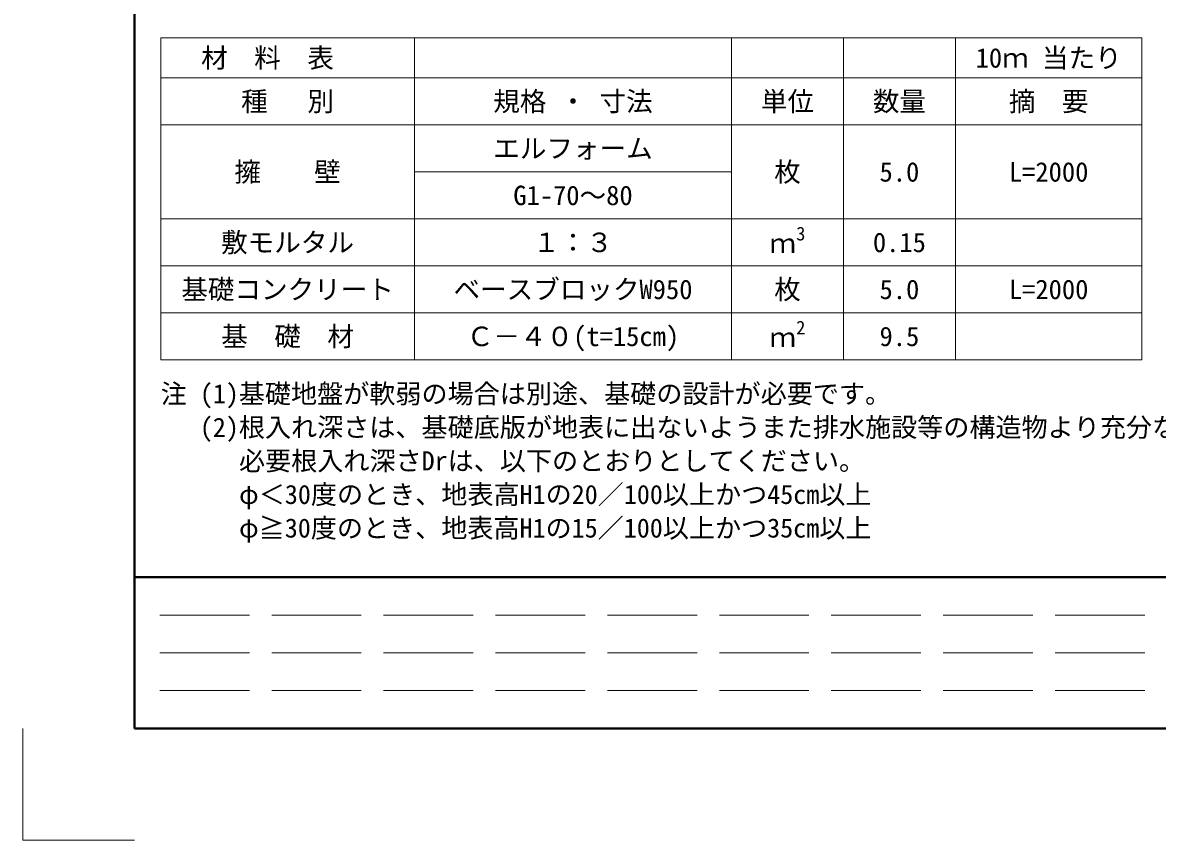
# Model space of a CAD drawing. Units: millimetres at full size, sheet at 1:40; details may follow other scales. Extents: x 221193 to 264773, y 874627 to 883926.
# Drawn here: x 243483 to 246524, y 876727 to 878919 of the extents above; entities that cross this region are included whole.
import ezdxf
from ezdxf.enums import TextEntityAlignment as Align

# ---------------------------------------------------------------- set-up
doc = ezdxf.new("R2010")
doc.units = ezdxf.units.MM
doc.header["$LTSCALE"] = 40
doc.linetypes.add('DASHED', pattern=[7.5, 6, -1.5])
for name, color, linetype, lineweight in [('0_2', 7, 'Continuous', 15), ('Defpoints_3', 8, 'Continuous', 0), ('図枠', 7, 'Continuous', 5), ('寸法線', 7, 'Continuous', 13)]:
    doc.layers.add(name, color=color, linetype=linetype, lineweight=lineweight)
doc.styles.add('ＭＳ ゴシック', font='')
doc.styles.get('ＭＳ ゴシック').set_extended_font_data('MS Gothic')

msp = doc.modelspace()

# ---------------------------------------------------------------- linework, layer by layer
at = {"layer": 'Defpoints_3'}
for p, q in [((243852.83, 878878.43), (246482.83, 878878.43)), ((243852.83, 878878.43), (243852.83, 878771.33)), ((244532.83, 878878.43), (244532.83, 878771.33)), ((245382.83, 878878.43), (245382.83, 878771.33)), ((245682.83, 878878.43), (245682.83, 878771.33)), ((245982.83, 878878.43), (245982.83, 878771.33)), ((246482.83, 878878.43), (246482.83, 878771.33)), ((244532.83, 878519.33), (245382.83, 878519.33))]:
    msp.add_line(p, q, dxfattribs=at)
at = {"layer": 'Defpoints_3', "color": 7, "lineweight": 13}
for p, q in [((243482.83, 877027.44), (243482.83, 876727.44)), ((243482.83, 876727.44), (243782.83, 876727.44))]:
    msp.add_line(p, q, dxfattribs=at)
at = {"layer": '図枠', "lineweight": 40}
for p, q in [((243782.83, 877027.44), (243782.83, 882427.44)), ((243782.83, 877432.44), (252092.83, 877432.44)), ((243782.83, 877027.44), (252092.83, 877027.44))]:
    msp.add_line(p, q, dxfattribs=at)
at = {"layer": '図枠', "linetype": 'DASHED', "lineweight": 9}
for p, q in [((246490.33, 877331.19), (243850.33, 877331.19)), ((246490.33, 877229.94), (243850.33, 877229.94)), ((246490.33, 877128.69), (243850.33, 877128.69))]:
    msp.add_line(p, q, dxfattribs=at)
at = {"layer": '寸法線'}
for p, q in [((243852.83, 878771.33), (246482.83, 878771.33)), ((243852.83, 878771.33), (243852.83, 878015.33)), ((244532.83, 878771.33), (244532.83, 878015.33)), ((245382.83, 878771.33), (245382.83, 878015.33)), ((245682.83, 878771.33), (245682.83, 878015.33)), ((245982.83, 878771.33), (245982.83, 878015.33)), ((246482.83, 878771.33), (246482.83, 878015.33)), ((243852.83, 878645.33), (246482.83, 878645.33)), ((243852.83, 878393.33), (246482.83, 878393.33)), ((243852.83, 878267.33), (246482.83, 878267.33)), ((243852.83, 878141.33), (246482.83, 878141.33)), ((243852.83, 878015.33), (246482.83, 878015.33))]:
    msp.add_line(p, q, dxfattribs=at)

# ---------------------------------------------------------------- texts
at = {"layer": '0_2', "style": 'ＭＳ ゴシック'}
for s, p in [('注 (1)基礎地盤が軟弱の場合は別途、基礎の設計が必要です。', (243852.83, 877950.32)), ('\u3000 (2)根入れ深さは、基礎底版が地表に出ないようまた排水施設等の構造物より充分な余裕をみて設定しなければなりません。', (243852.83, 877860.32)), ('\u3000\u3000\u3000必要根入れ深さDrは、以下のとおりとしてください。', (243852.83, 877770.32)), ('\u3000\u3000\u3000φ＜30度のとき、地表高H1の20／100以上かつ45cm以上', (243852.83, 877680.32)), ('\u3000\u3000\u3000φ≧30度のとき、地表高H1の15／100以上かつ35cm以上', (243852.83, 877590.32))]:
    msp.add_text(s, height=51.27, dxfattribs=at).set_placement(p, align=Align.TOP_LEFT)
at = {"layer": '寸法線', "style": 'ＭＳ ゴシック'}
msp.add_text('   材  料  表', height=52.22, dxfattribs=at).set_placement((243854.51, 878824.88), align=Align.MIDDLE_LEFT)
for s, p in [('10ｍ 当たり', (246232.83, 878824.88)), ('種   別', (244192.83, 878708.33)), ('規格 ・ 寸法', (244957.83, 878708.33)), ('単位', (245532.83, 878708.33)), ('数量', (245832.83, 878708.33)), ('摘  要', (246232.83, 878708.33)), ('エルフォーム', (244957.83, 878582.33)), ('擁\u3000\u3000壁', (244192.83, 878519.33)), ('枚', (245532.83, 878519.33)), ('5.0', (245832.83, 878519.33)), ('L=2000', (246232.83, 878519.33)), ('G1-70～80', (244957.83, 878456.33)), ('敷モルタル', (244192.83, 878330.33)), ('１：３', (244957.83, 878330.33)), ('0.15', (245832.83, 878330.33)), ('基礎コンクリート', (244192.83, 878204.33)), ('ベースブロックW950', (244957.83, 878204.33)), ('枚', (245532.83, 878204.33)), ('5.0', (245832.83, 878204.33)), ('L=2000', (246232.83, 878204.33)), ('基  礎  材', (244192.83, 878078.33)), ('Ｃ－４０(t=15cm)', (244957.83, 878078.33)), ('9.5', (245832.83, 878078.33))]:
    msp.add_text(s, height=52.22, dxfattribs=at).set_placement(p, align=Align.MIDDLE_CENTER)
for s, height, p in [('3', 36.55, (245555.98, 878324.65)), ('ｍ', 52.22, (245484.76, 878286.15)), ('2', 36.55, (245555.98, 878072.65)), ('ｍ', 52.22, (245484.76, 878034.15))]:
    msp.add_text(s, height=height, dxfattribs=at).set_placement(p, align=Align.BOTTOM_LEFT)

doc.saveas('drawing.dxf')
